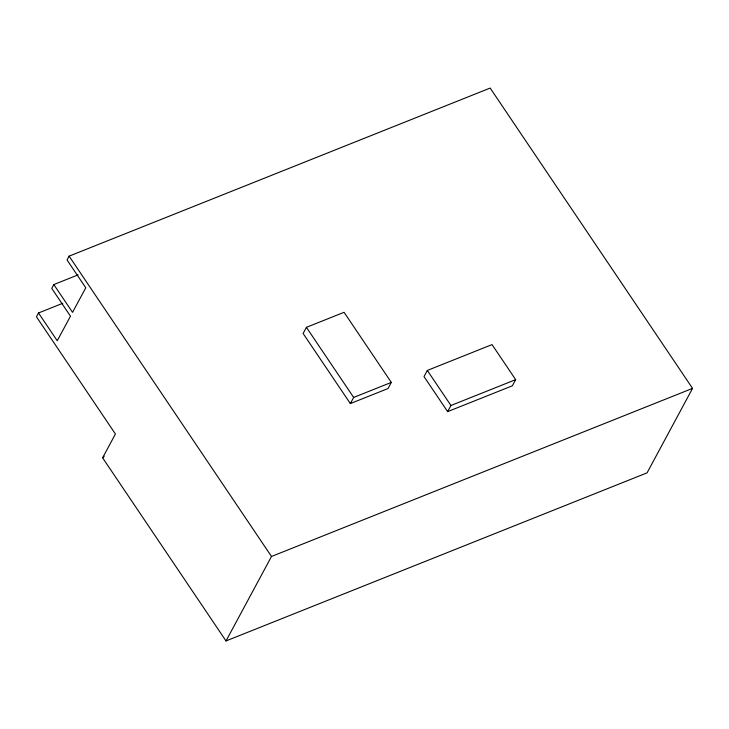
<?xml version="1.0" encoding="UTF-8"?>
<svg xmlns="http://www.w3.org/2000/svg" width="729" height="729" viewBox="0 0 729 729"><rect width="100%" height="100%" fill="white"/><g stroke="black" fill="none" stroke-linecap="round" stroke-linejoin="round"><path stroke-width="1.09" d="M62.785 303.282L38.519 312.978L36.45 316.814L115.428 434.01L102.607 457.812L226.017 640.937L647.07 472.848L692.55 388.384L490.17 88.063L69.118 256.152L67.05 259.989L85.776 287.773L72.545 312.349L53.818 284.565L78.085 274.869M53.818 284.565L51.75 288.402L70.476 316.186L57.245 340.762L38.519 312.978M306.417 327.33L303.109 333.481L350.348 403.574L388.01 388.548L391.318 382.406L344.07 312.304L306.417 327.33L353.656 397.433L350.348 403.574M226.017 640.937L271.498 556.473L692.55 388.384M427.322 370.441L424.014 376.583L447.633 411.63L512.359 385.796L515.667 379.645L492.048 344.598L427.322 370.441L450.941 405.488L447.633 411.63M102.607 457.812L104.229 456.217M353.656 397.433L391.318 382.406M450.941 405.488L515.667 379.645M69.118 256.152L271.498 556.473"/></g></svg>
